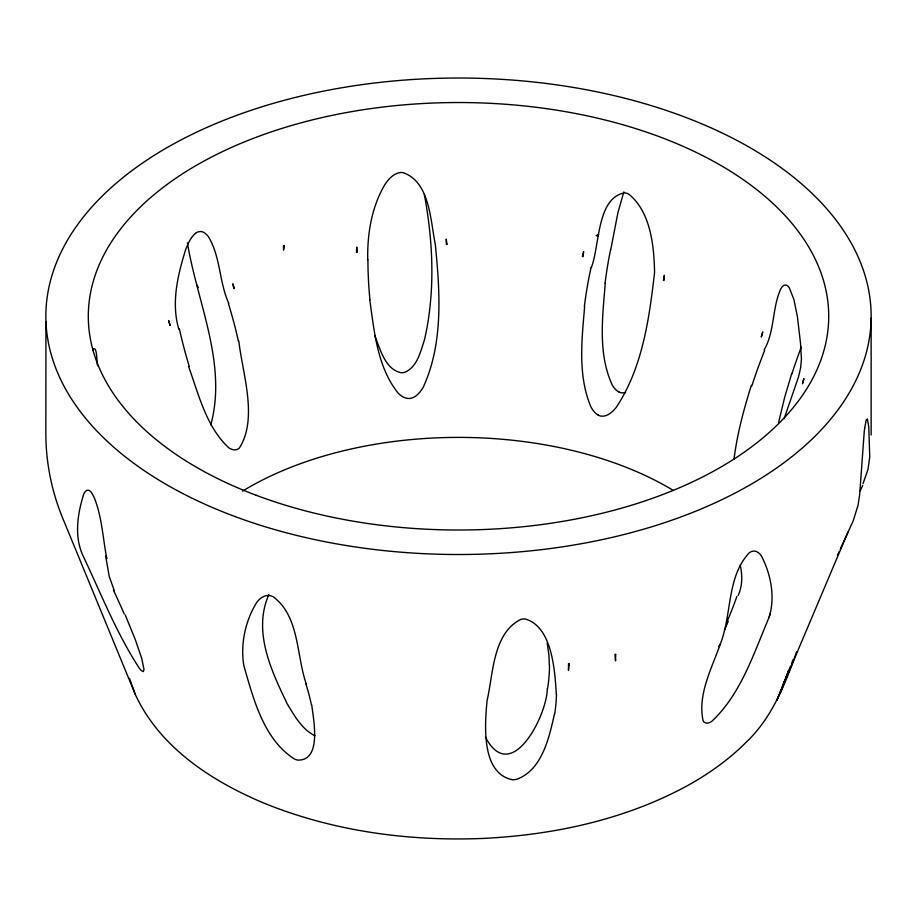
<?xml version="1.0" encoding="UTF-8"?>
<svg xmlns="http://www.w3.org/2000/svg" width="917" height="917" viewBox="0 0 917 917"><rect width="100%" height="100%" fill="white"/><g stroke="black" fill="none" stroke-linecap="round" stroke-linejoin="round"><path stroke-width="1.38" d="M45.942 321.523L45.85 433.122C45.804 463.658 52.235 494.091 64.35 522.105L135.349 694.559C159.73 747.424 211.632 781.112 263.626 802.983C332.722 831.192 408.294 841.428 482.594 838.447C554.292 834.997 626.655 819.385 689.825 784.344C710.285 772.733 729.6 758.898 746.22 742.197C771.965 717.862 785.158 684.277 796.69 651.597M367.717 259.694C367.258 233.801 371.603 206.955 384.945 184.443C388.281 179.526 392.556 174.539 398.517 172.912A10.752 8.838 -16 0 1 402.815 172.545C429.935 181.646 430.394 220.355 435.311 244.461C439.977 291.732 443.564 342.924 423.241 387.203C420.49 391.777 416.891 396.591 411.504 398.138A10.19 9.64 -27.5 0 1 407.801 398.448C404.065 398.07 400.832 395.812 398.23 393.233C377.288 367.213 374.308 331.599 369.746 299.71M556.321 694.215C554.819 670.373 552.275 626.632 525.12 618.941A10.752 8.505 -14.8 0 0 520.833 619.365C492.761 633.372 493.335 673.582 487.087 700.554C484.829 724.235 480.783 773.467 512.557 779.759A10.19 5.926 -10.5 0 0 516.638 779.324C542.039 770.131 549.111 737.772 554.361 714.446M584.645 306.725C581.791 339.748 577.687 375.351 590.846 406.758C592.623 410.071 594.904 413.361 598.297 415.16M605.243 283.387C602.584 316.95 597.689 353.71 612.361 385.266C614.035 388.029 616.178 390.665 619.135 392.086M733.99 459.279C737.165 434.108 743.721 409.475 751.367 385.323M864.731 428.09L865.717 422.405M770.165 613.84L768.973 617.622C753.717 653.34 741.039 693.905 711.982 721.163A10.133 3.702 -46.1 0 1 709.861 722.413C707.637 723.651 704.428 723.456 703.156 720.945C697.31 694.765 711.81 668.401 720.246 644.181C732.03 614.826 726.482 577.102 749.235 552.813A10.706 5.995 -58.6 0 1 751.768 551.449C755.516 549.913 759.333 552.745 761.305 555.771C770.956 574.271 775.507 597.311 768.973 617.622M547.254 688.575C547.564 714.022 511.319 786.901 485.46 737.096M598.297 415.16A10.19 8.872 61.5 0 0 601.632 416.169C607.811 416.627 612.671 411.63 616.304 407.308C642.519 367.74 649.247 318.692 654.566 272.475C654.073 245.882 650.623 211.495 628.569 194.003A10.752 7.989 42.7 0 0 624.706 192.845C596.589 197.808 599.844 245.836 591.316 267.581M610.699 249.974L617.92 212.629L623.869 191.871M778.59 422.473L784.643 397.416L791.784 373.437M780.539 692.392L785.055 679.554M738.208 595.397C742.506 585.848 742.529 575.119 740.202 565.078M268.819 594.663C252.588 631.435 271.363 670.946 287.376 704.13C294.563 715.913 302.071 729.485 315.024 735.824M783.84 683.669L788.643 670.419M781.697 689.343L788.46 670.717M784.127 418.633L798.398 377.3L800.633 367.763L801.435 359.132L800.552 343.531L797.4 316.606L793.916 299.595L789.377 287.984A10.74 4.172 75.1 0 0 787.405 285.703C784.849 283.536 781.88 286.471 780.837 288.798C771.965 308.181 774.945 330.957 764.193 349.835M866.393 419.906L867.379 418.954L868.777 427.047L869.74 456.987L867.963 469.596L863.035 483.5M786.866 675.348L776.837 700.37L848.007 532.043M787.932 672.711L790.569 666.132M791.623 663.495L793.205 659.541M724.441 630.208L728.258 621.325M837.473 555.14L839.112 551.587M840.259 549.111L853.131 521.051L858.048 505.233L859.665 494.641L864.227 431.838A22.363 2.613 -83.7 0 1 864.72 428.044M210.784 424.961C227.416 363.785 197.258 302.851 187.423 242.845M720.246 644.181L718.664 646.6L719.409 646.244M195.516 233.342C190.576 237.434 188.077 243.635 185.727 249.413C177.772 274.894 171.02 302.793 178.792 329.192M598.583 234.523L596.165 235.68L598.262 236.15M197.591 287.743L198.336 287.388M625.612 392.636L621.783 392.889A10.133 8.849 62.1 0 1 619.135 392.098M105.81 556.046L106.831 558.694C102.933 538.932 102.119 518.059 94.749 498.963A18.363 6.545 72.4 0 0 93.97 497.117L91.78 493.059A10.752 3.828 72.4 0 0 89.809 490.859C87.287 488.646 84.467 491.856 83.711 494.183C77.624 513.509 74.139 535.677 82.599 554.865C100.778 593.001 116.276 632.971 139.476 668.447A10.179 1.719 59 0 0 141.207 670.453L143.293 671.611L144.015 669.605L141.826 658.773L135.372 639.814L125.216 614.86M196.754 284.923L197.808 286.574M114.419 590.926L109.261 576.598L105.994 557.926M135.349 694.559L129.515 678.408M374.686 335.633C380.165 348.598 384.842 369.345 401.119 372.715A10.179 9.651 -27.8 0 0 404.81 372.268C417.315 367.075 420.582 351.349 424.456 339.92C435.426 292.236 433.237 242.226 424.33 194.358M228.791 303.424C219.106 282.081 220.665 257.092 208.514 236.85C206.336 233.663 202.439 230.362 198.324 231.806A10.74 6.373 -61.5 0 0 195.516 233.331M188.742 366.96C198.806 394.803 206.256 426.772 228.631 447.656C230.935 449.25 233.881 450.442 236.678 449.571A10.19 7.428 -78.9 0 0 239.326 448.069C258.33 418.473 242.34 372.921 238.833 341.135M306.301 684.025C296.225 655.403 299.699 616.224 273.025 596.646A10.752 7.657 40.3 0 0 269.162 595.534C264.085 594.961 259.649 598.526 256.771 602.343C245.297 620.82 240.3 644.078 243.842 665.65C253.413 698.731 263.546 739.389 294.517 759.058A10.179 5.158 30 0 0 297.865 760.113C322.314 760.663 313.259 718.733 311.757 704.909M547.162 642.874L548.939 655.3L549.283 664.894M97.741 365.814C96.468 364.37 97.511 345.663 93.213 349.136A10.752 1.559 -86.2 0 0 92.755 350.546M871.139 318.016A412.65 238.248 0 0 1 249.562 521.716A412.65 238.248 0 0 1 254.8 109.077A412.65 238.248 0 0 1 871.139 318.016L871.15 435.013M113.387 590.021A441.639 91.803 54.6 0 1 124.208 613.92M305.865 683.933A441.685 226.671 24.4 0 1 311.39 704.818M556.493 694.192A441.639 241.71 -15.6 0 1 554.613 714.412M549.501 664.848A440.63 240.323 -16.2 0 1 547.587 688.529M736.901 596.394A440.641 127.096 -49.4 0 1 726.837 622.311M242.501 491.145A297.108 171.536 0 0 1 673.33 490.435M369.929 299.687A440.618 414.037 -44.1 0 1 367.923 259.683M189.28 366.582A440.618 301.189 -84.9 0 1 179.365 328.871M860.192 490.824A441.696 63.044 -71.3 0 1 862.759 485.334M605.06 283.342A441.639 401.508 57.5 0 1 610.527 249.917M228.425 303.642A440.469 347.772 -76.9 0 1 238.42 341.319M865.717 422.278A10.752 1.238 -83.7 0 1 866.405 419.814M791.99 373.609A441.707 266.538 89.4 0 1 801.275 347.119M751.894 385.793A440.618 268.406 89.2 0 1 764.663 350.351M584.347 306.668A440.618 401.978 56.5 0 1 591.052 267.5M568.54 663.69L568.46 670.247L569.193 663.576L568.54 663.69M615.662 654.36L615.548 660.916L615.009 654.509L615.662 654.36M356.736 247.303L356.484 252.427L357.183 252.301L356.736 247.303M664.344 275.432L664.023 280.545L663.427 280.304L664.344 275.432M583.602 251.682L583.052 256.657L582.352 256.519L583.602 251.682M284.316 245.481L283.571 250.112L283.491 245.722L284.316 245.481M803.819 378.824L802.524 383.638L803.819 378.824M762.68 332.206L761.339 336.826L762.68 332.206M170.023 325.42L168.739 320.755L170.023 325.42M234.397 288.339L233.812 288.591L232.815 283.754L234.397 288.339M447.015 244.14L446.292 244.151L446.235 239.119L447.015 244.14M256.221 495.283A370.204 213.741 0 0 0 828.166 327.896A370.204 213.741 0 0 0 291.113 125.629A370.204 213.741 0 0 0 256.221 495.283"/></g></svg>
